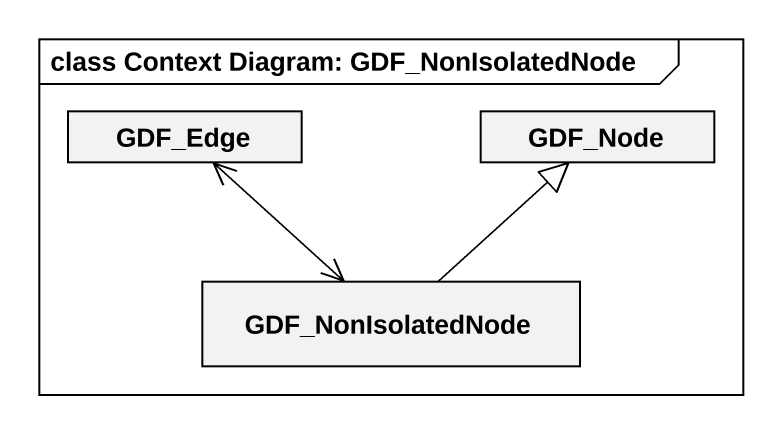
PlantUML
@startuml
mainframe class Context Diagram: GDF_NonIsolatedNode
hide circle
hide empty members
class GDF_Edge
class GDF_Node
class GDF_NonIsolatedNode
GDF_Edge <--> GDF_NonIsolatedNode
GDF_NonIsolatedNode -up-|> GDF_Node
@enduml
